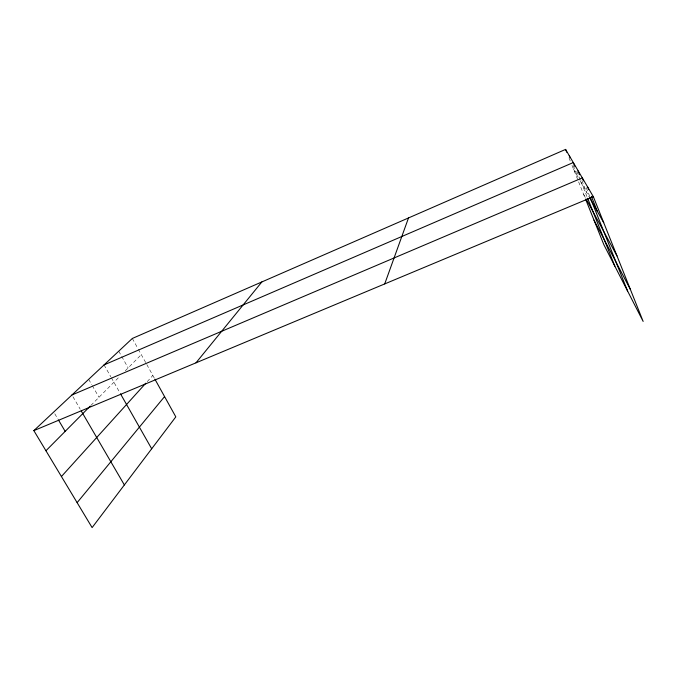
<?xml version="1.0" encoding="UTF-8"?>
<svg xmlns="http://www.w3.org/2000/svg" width="677" height="677" viewBox="0 0 677 677"><rect width="100%" height="100%" fill="white"/><g stroke="black" fill="none" stroke-linecap="round" stroke-linejoin="round"><path stroke-width="0.51" stroke-dasharray="3.38 2.54" d="M147.222 381.65L152.841 375.439M90.887 405.447L119.609 376.505M125.296 370.776L141.307 354.638M54.778 413.774L57.892 419.046M72.972 396.756L80.208 409.17M88.662 379.332L91.759 384.722M92.275 385.619L98.986 397.289M104.072 364.903L110.808 376.767M111.333 377.681L119.981 392.922M573.512 169.148L579.478 179.727M579.969 180.59L589.168 196.889M118.746 351.168L121.217 355.577M121.716 356.457L128.139 367.907M132.328 338.458L137.812 348.35M138.311 349.247L146.325 363.684M146.824 364.59L154.373 378.198M583.684 194.46L585.656 198.099M568.985 157.868L570.491 161.625M572.006 165.383L585.207 198.268M586.24 187.707L589.777 196.542M581.898 180.607L586.595 192.336M576.829 171.34L587.255 197.345M573.199 165.484L577.532 176.265"/><path stroke-width="1.02" d="M384.714 283.917L408.502 217.952M195.975 362.838L261.864 281.937M77.127 502.639L164.57 396.587M61.429 476.515L145.817 383.199M45.943 450.747L90.151 406.192M154.881 379.112L175.817 416.863L92.114 527.595L33.85 430.623L132.328 338.458L565.583 149.405L593.348 196.685L643.15 321.431L603.884 244.744L585.597 199.216M104.072 364.903L573.301 162.548L574.866 166.457M71.94 394.979L582.313 177.899M33.85 430.623L593.348 196.685M58.417 419.926L65.178 431.359M81.24 410.947L124.356 484.944M120.489 393.819L151.69 448.783M589.684 197.802L603.732 222.699M586.147 199.004L616.992 255.914M594.008 220.16L630.397 289.485M565.583 149.405L566.717 152.232M587.543 186.793L588.685 189.645M591.343 196.305L597.419 211.512M582.711 178.88L583.498 180.844M590.166 197.523L627.638 291.135M577.98 170.832L579.554 174.742M587.636 198.293L614.868 266.196M569.264 155.685L570.051 157.639"/></g></svg>
